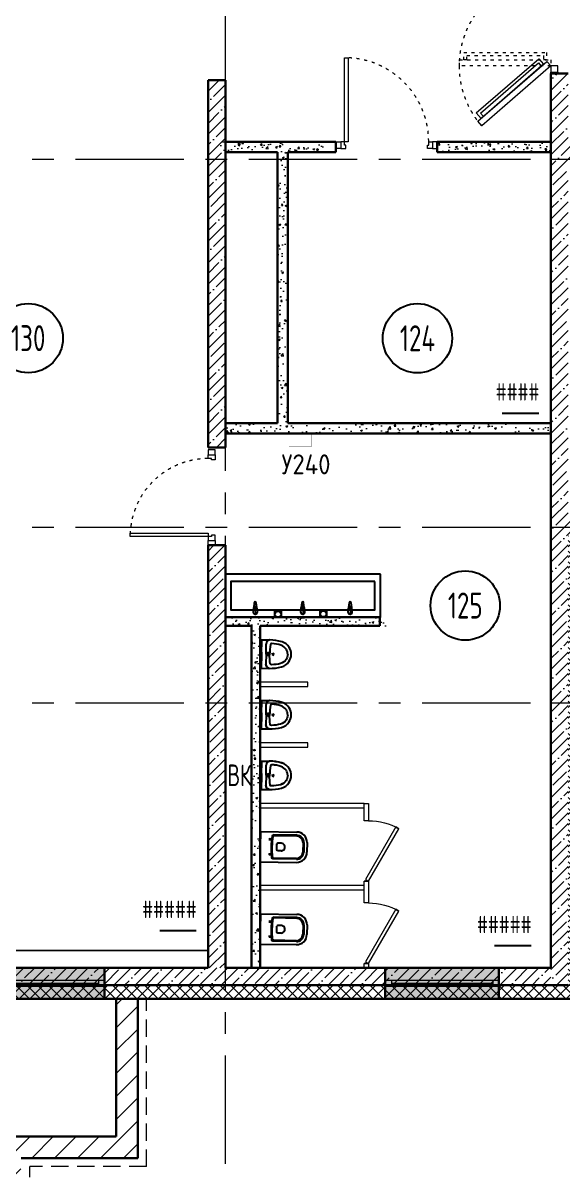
# Model space of a CAD drawing. Header units: millimetres. Extents: x -13407 to 8063098, y -2635 to 109271.
# Drawn here: x 14830 to 21059, y 4048 to 17360 of the extents above; entities that cross this region are included whole.
import ezdxf
from ezdxf.enums import TextEntityAlignment as Align

# ---------------------------------------------------------------- set-up
doc = ezdxf.new("R2010")
doc.units = ezdxf.units.MM
for name, pattern in [('ACAD_ISO03W100', [30, 12, -18]), ('ADSK_Штриховая_ш2 п1', [3, 2, -1]), ('CENTER', [2, 1.25, -0.25, 0.25, -0.25])]:
    doc.linetypes.add(name, pattern=pattern)
doc.layers.get('Defpoints').update_dxf_attribs({"color": 6})
for name, color, linetype, lineweight in [('АР_Двери', 5, 'Continuous', 18), ('АР_Маркер экспликации', 239, 'Continuous', 13), ('АР_МосжилНии_Стены', 202, 'Continuous', 30), ('АР_Навесной фасад', 5, 'Continuous', 5), ('АР_Номер помещения', 1, 'Continuous', 25), ('АР_Окна БЛОК', 250, 'Continuous', 13), ('АР_Оси', 193, 'Continuous', 9), ('АР_Перегородки газоблок', 165, 'Continuous', 30), ('АР_Перегородки газоблок_Штрих', 165, 'Continuous', 5), ('АР_Перегородки сантехнические', 216, 'Continuous', 9), ('АР_Подоконники', 163, 'Continuous', 9), ('АР_Помещения_площадь', 19, 'Continuous', 9), ('АР_Сущ Несущая стена', 202, 'Continuous', 30), ('АР_тонкая линия', 250, 'Continuous', 0), ('АР_Утеплитель', 250, 'Continuous', 9), ('АР_Штриховка монолит', 250, 'Continuous', 9), ('ТХ_ОСНОВНОЙ', 103, 'Continuous', 25)]:
    doc.layers.add(name, color=color, linetype=linetype, lineweight=lineweight)
for name, color, linetype in [('АР_Отверстия', 251, 'Continuous'), ('ТХ_дозаторы', 7, 'Continuous'), ('ТХ_обор_бытовое', 14, 'Continuous'), ('ТХ_сантехника', 253, 'Continuous')]:
    doc.layers.add(name, color=color, linetype=linetype)
doc.layers.get('АР_Маркер экспликации').off()
doc.styles.add('ICOCPEUR', font='isocpeur.ttf')
doc.styles.add('ISOCPEUR', font='isocpeur.ttf', dxfattribs={"width": 0.7})
doc.styles.add('ISOCPEUR_1', font='isocpeur.ttf', dxfattribs={"width": 0.9, "height": 250})
doc.styles.get("Standard").update_dxf_attribs({"font": 'arial.ttf'})
pattern_1 = [(50, (211803.85, -55205.68), (215.17805, -18.82564), [22.5, -247.5]), (355, (211803.85, -55205.68), (-41.6254, 225.65764), [18, -198]), (100.45144, (211821.79, -55207.25), (173.55265, 206.832), [19.12206, -210.34263]), (46.1842, (211803.85, -55145.68), (320.1724, -49.6558), [33.75, -371.25]), (96.63564, (211830.53, -55149.82), (280.3986, 292.2356), [28.6831, -315.51413]), (351.18416, (211803.85, -55145.68), (280.3986, 292.2356), [27, -297]), (21, (211833.85, -55160.68), (179.07212, -120.78567), [22.5, -247.5]), (326, (211833.85, -55160.68), (72.9946, 217.54501), [18, -198]), (71.45144, (211848.78, -55170.75), (252.06671, 96.75935), [19.12206, -210.34263]), (37.5, (211803.85, -55205.68), (3.647957, 99.868156), [0, -195.6, 0, -201, 0, -198.75]), (7.5, (211803.85, -55205.68), (78.92086, 118.323514), [0, -114.6, 0, -191.1, 0, -75.75]), (327.5, (211736.95, -55205.68), (160.14673, -6.76646), [0, -75, 0, -234, 0, -310.5]), (317.5, (211706.95, -55205.68), (174.95585, 30.03149), [0, -97.5, 0, -155.4, 0, -220.5])]
pattern_2 = [(45, (-951587.81, 109999.9), (-123.743687, 123.743687), []), (45, (-951464.07, 109999.9), (-123.743687, 123.743687), [218.75, -43.75, 0, -43.75])]

# ---------------------------------------------------------------- blocks, each defined once
blk = doc.blocks.new('*U326')
at = {"color": 253}
for p, q in [((0, 0), (0, -50)), ((700, 0), (700, -50))]:
    blk.add_line(p, q, dxfattribs=at)
blk.add_lwpolyline([(0, 0), (606, 350), (628, 312), (22, -38)], close=True, dxfattribs=at)
blk.add_arc((0, 0), 700, 0, 30, dxfattribs=at)
blk = doc.blocks.new('*U327')
at = {"color": 253}
for p, q in [((0, 0), (0, -50)), ((700, 0), (700, -50))]:
    blk.add_line(p, q, dxfattribs=at)
blk.add_lwpolyline([(0, 0), (606, 350), (628, 312), (22, -38)], close=True, dxfattribs=at)
blk.add_arc((0, 0), 700, 0, 30, dxfattribs=at)
blk = doc.blocks.new('*U371')
at = {"color": 253}
blk.add_lwpolyline([(100, 80), (100, 980), (140, 980), (140, 80)], close=True, dxfattribs=at)
for points in [[(0, 0), (0, 80), (55, 80), (55, 0), (0, 0)], [(55, 80), (55, 0), (115, 0), (115, 40), (100, 40), (100, 80), (55, 80)], [(1045, 80), (1045, 0), (985, 0), (985, 40), (1000, 40), (1000, 80), (1045, 80)], [(1100, 0), (1100, 80), (1045, 80), (1045, 0), (1100, 0)]]:
    blk.add_lwpolyline(points, dxfattribs=at)
at = {"color": 253, "linetype": 'ACAD_ISO03W100', "ltscale": 3}
blk.add_arc((100, 80), 900, 0, 90, dxfattribs=at)
blk = doc.blocks.new('*U407')
h = blk.add_hatch(color=253)
h.dxf.hatch_style = 1
h.paths.add_polyline_path([(-1600, -140), (0, -140), (0, 220), (-1600, 220)])
at = {"color": 253, "lineweight": 30}
for p, q in [((-1600, -140), (-1600, 220)), ((0, -140), (0, 220))]:
    blk.add_line(p, q, dxfattribs=at)
at = {"color": 253}
for p, q in [((0, 220), (-1600, 220)), ((-1600, 70), (0, 70)), ((-1600, 0), (0, 0)), ((-1530, 0), (-1530, 70)), ((-1530, 35), (-70, 35)), ((-70, 0), (-70, 70)), ((-1600, -140), (0, -140)), ((-1600, -140), (-1600, -140)), ((-1600, -140), (-1600, -140)), ((0, -140), (0, -140)), ((0, -140), (0, -140))]:
    blk.add_line(p, q, dxfattribs=at)
blk = doc.blocks.new('*U408')
h = blk.add_hatch(color=253)
h.dxf.hatch_style = 1
h.paths.add_polyline_path([(-1310, -140), (0, -140), (0, 220), (-1310, 220)])
at = {"color": 253, "lineweight": 30}
for p, q in [((-1310, -140), (-1310, 220)), ((0, -140), (0, 220))]:
    blk.add_line(p, q, dxfattribs=at)
at = {"color": 253}
for p, q in [((0, 220), (-1310, 220)), ((-1310, 70), (0, 70)), ((-1310, 0), (0, 0)), ((-1240, 0), (-1240, 70)), ((-1240, 35), (-70, 35)), ((-70, 0), (-70, 70)), ((-1310, -140), (0, -140)), ((-1310, -140), (-1310, -140)), ((-1310, -140), (-1310, -140)), ((0, -140), (0, -140)), ((0, -140), (0, -140))]:
    blk.add_line(p, q, dxfattribs=at)
blk = doc.blocks.new('*U550')
at = {"layer": 'Defpoints', "color": 253}
blk.add_line((-16195, 693), (-16617, 693), dxfattribs=at)
at = {"layer": 'АР_Номер помещения', "color": 253}
blk.add_circle((-18134, 7535), 400, dxfattribs=at)
at = {"layer": 'Defpoints', "color": 253, "style": 'ISOCPEUR', "width": 0.7}
blk.add_attdef('ПЛОЩАДЬ_ПОМЕЩЕНИЯ', text='', height=200, dxfattribs=at).set_placement((-16190, 939), align=Align.MIDDLE_RIGHT)
at = {"layer": 'Defpoints', "color": 253, "style": 'ISOCPEUR', "width": 0.7, "flags": 1}
blk.add_attdef('КАТЕГОРИЯ', (-499, -2092), '', height=250, dxfattribs=at)
at = {"layer": 'АР_Номер помещения', "color": 253, "style": 'ISOCPEUR', "width": 0.7}
blk.add_attdef('НОМЕР_ПОМЕЩЕНИЯ', text='', height=300, dxfattribs=at).set_placement((-18134, 7535), align=Align.MIDDLE_CENTER)
at = {"layer": 'АР_Помещения_площадь', "color": 253, "lineweight": 30, "width": 0.7, "flags": 104}
blk.add_attdef('ИМЯ_ПОМЕЩЕНИЯ', text='', height=100, dxfattribs=at).set_placement((158, 1217), align=Align.MIDDLE_CENTER)
blk = doc.blocks.new('*U551')
at = {"layer": 'Defpoints', "color": 253}
blk.add_line((-14477, 50), (-14900, 50), dxfattribs=at)
at = {"layer": 'АР_Номер помещения', "color": 253}
blk.add_circle((-15237, 3980), 400, dxfattribs=at)
at = {"layer": 'Defpoints', "color": 253, "style": 'ISOCPEUR', "width": 0.7}
blk.add_attdef('ПЛОЩАДЬ_ПОМЕЩЕНИЯ', text='', height=200, dxfattribs=at).set_placement((-14473, 297), align=Align.MIDDLE_RIGHT)
at = {"layer": 'Defpoints', "color": 253, "style": 'ISOCPEUR', "width": 0.7, "flags": 1}
blk.add_attdef('КАТЕГОРИЯ', (-499, -2092), '', height=250, dxfattribs=at)
at = {"layer": 'АР_Номер помещения', "color": 253, "style": 'ISOCPEUR', "width": 0.7}
blk.add_attdef('НОМЕР_ПОМЕЩЕНИЯ', text='', height=300, dxfattribs=at).set_placement((-15237, 3980), align=Align.MIDDLE_CENTER)
at = {"layer": 'АР_Помещения_площадь', "color": 253, "lineweight": 30, "width": 0.7, "flags": 104}
blk.add_attdef('ИМЯ_ПОМЕЩЕНИЯ', text='', height=100, dxfattribs=at).set_placement((158, 1217), align=Align.MIDDLE_CENTER)
blk = doc.blocks.new('*U552')
at = {"layer": 'Defpoints', "color": 253}
blk.add_line((-14057, 366), (-14479, 366), dxfattribs=at)
at = {"layer": 'АР_Номер помещения', "color": 253}
blk.add_circle((-15458, 1233), 400, dxfattribs=at)
at = {"layer": 'Defpoints', "color": 253, "style": 'ISOCPEUR', "width": 0.7}
blk.add_attdef('ПЛОЩАДЬ_ПОМЕЩЕНИЯ', text='', height=200, dxfattribs=at).set_placement((-14052, 613), align=Align.MIDDLE_RIGHT)
at = {"layer": 'Defpoints', "color": 253, "style": 'ISOCPEUR', "width": 0.7, "flags": 1}
blk.add_attdef('КАТЕГОРИЯ', (-499, -2092), '', height=250, dxfattribs=at)
at = {"layer": 'АР_Номер помещения', "color": 253, "style": 'ISOCPEUR', "width": 0.7}
blk.add_attdef('НОМЕР_ПОМЕЩЕНИЯ', text='', height=300, dxfattribs=at).set_placement((-15458, 1233), align=Align.MIDDLE_CENTER)
at = {"layer": 'АР_Помещения_площадь', "color": 253, "lineweight": 30, "width": 0.7, "flags": 104}
blk.add_attdef('ИМЯ_ПОМЕЩЕНИЯ', text='', height=100, dxfattribs=at).set_placement((158, 1217), align=Align.MIDDLE_CENTER)
blk = doc.blocks.new('*U440')
at = {"color": 253}
for points in [[(-55, -80), (-55, 0), (-115, 0), (-115, -40), (-100, -40), (-100, -80), (-55, -80)], [(0, 0), (0, -80), (-55, -80), (-55, 0), (0, 0)], [(-1170, 0), (-1170, -80), (-1115, -80), (-1115, 0), (-1170, 0)], [(-1115, -80), (-1115, 0), (-1055, 0), (-1055, -40), (-1070, -40), (-1070, -80), (-1115, -80)]]:
    blk.add_lwpolyline(points, dxfattribs=at)
blk.add_lwpolyline([(-100, -80), (-100, -1050), (-140, -1050), (-140, -80)], close=True, dxfattribs=at)
at = {"color": 253, "linetype": 'ACAD_ISO03W100', "ltscale": 3}
blk.add_arc((-100, -80), 970, 180, 270, dxfattribs=at)
blk = doc.blocks.new('Из_буфера31843')
at = {"color": 253}
for p, q in [((366, 166), (359, 113)), ((395, 113), (388, 166)), ((916, 166), (909, 113)), ((945, 113), (938, 166)), ((1466, 166), (1459, 113)), ((1495, 113), (1488, 166)), ((356, 104), (352, 62)), ((363, 87), (363, 101)), ((390, 87), (363, 87)), ((390, 101), (390, 87)), ((402, 62), (398, 104)), ((906, 104), (902, 62)), ((913, 87), (913, 101)), ((940, 87), (913, 87)), ((940, 101), (940, 87)), ((952, 62), (948, 104)), ((1456, 104), (1452, 62)), ((1463, 87), (1463, 101)), ((1490, 87), (1463, 87)), ((1490, 101), (1490, 87)), ((1502, 62), (1498, 104))]:
    blk.add_line(p, q, dxfattribs=at)
at = {"color": 253, "lineweight": 13, "ltscale": 500}
for p, q in [((377, 85), (377, 23)), ((927, 85), (927, 23)), ((1477, 85), (1477, 23))]:
    blk.add_line(p, q, dxfattribs=at)
at = {"color": 253}
for points in [[(1827, 500), (27, 500), (27, 0), (1827, 0)], [(1762, 415), (92, 415), (92, 85), (1762, 85)]]:
    blk.add_lwpolyline(points, close=True, dxfattribs=at)
for centre, major_axis, start_param, end_param in [((377, 165), (-7.91, 7.91), 4.051589, 6.943986), ((927, 165), (-7.91, 7.91), 4.051589, 6.943986), ((1477, 165), (-7.91, 7.91), 4.051589, 6.943986), ((377, 62), (-17.7, -17.7), -0.785398, 2.356194), ((377, 102), (-14.9, -14.9), -1.35736, -0.875625), ((377, 102), (-14.9, 14.9), 4.498953, 6.496621), ((377, 101), (-9.62, 9.62), 3.926991, 7.068583), ((377, 102), (-14.9, 14.9), 4.017217, 4.498953), ((927, 62), (-17.7, -17.7), -0.785398, 2.356194), ((927, 102), (-14.9, -14.9), -1.35736, -0.875625), ((927, 102), (-14.9, 14.9), 4.498953, 6.496621), ((927, 101), (-9.62, 9.62), 3.926991, 7.068583), ((927, 102), (-14.9, 14.9), 4.017217, 4.498953), ((1477, 62), (-17.7, -17.7), -0.785398, 2.356194), ((1477, 102), (-14.9, -14.9), -1.35736, -0.875625), ((1477, 102), (-14.9, 14.9), 4.498953, 6.496621), ((1477, 101), (-9.62, 9.62), 3.926991, 7.068583), ((1477, 102), (-14.9, 14.9), 4.017217, 4.498953)]:
    blk.add_ellipse(centre, major_axis=major_axis, ratio=1, start_param=start_param, end_param=end_param, dxfattribs=at)
blk = doc.blocks.new('Писуар')
at = {"color": 253}
for points in [[(0, 53), (116, 53, 0.328868), (164, 90, 0.066999), (145, 234, 0.172209), (82, 318, 0.143285), (0, 342, 0.143285), (-82, 318, 0.172209), (-145, 234, 0.066999), (-164, 90)], [(-58, 286, 0.137396), (-106, 222)], [(58, 286, -0.137396), (106, 222)], [(-164, 90, 0.328868), (-116, 53, 8)], [(0, 93, 0.419996), (-16, 77, 0.151492), (-11, 66), (0, 66)], [(0, 93, -0.419996), (16, 77, -0.151492), (11, 66), (0, 66)]]:
    blk.add_lwpolyline(points, format="xyb", dxfattribs=at)
for points in [[(0, 0), (-164, 0), (-164, 90)], [(0, 53), (-116, 53)], [(0, 0), (164, 0), (164, 90)]]:
    blk.add_lwpolyline(points, dxfattribs=at)
blk.add_lwpolyline([(-21, 0), (21, 0), (21, -16), (-21, -16)], close=True, dxfattribs=at)
for centre, radius, start, end in [((0, 187), 115, 90, 120.5102), ((282, 110), 404, 163.8712, 178.9693), ((3, 912), 819, 262.0158, 269.8149)]:
    blk.add_arc(centre, radius, start, end, dxfattribs=at)
at = {"color": 253, "extrusion": (0, 0, -1)}
for centre, radius, start, end in [((0, 187), 115, 90, 120.5102), ((282, 110), 404, 163.8712, 178.9693), ((3, 912), 819, 262.0158, 269.8149)]:
    blk.add_arc(centre, radius, start, end, dxfattribs=at)
at = {"color": 253}
for points in [[(-11, 132), (-11, 138), (-5, 138), (0, 138)], [(11, 132), (11, 138), (5, 138), (0, 138)], [(0, 122), (-5, 122), (-11, 127), (-11, 132)], [(0, 122), (5, 122), (11, 127), (11, 132)], [(164, 90), (159, 69), (138, 53), (116, 53)]]:
    blk.add_open_spline(points, degree=3, dxfattribs=at)
for points, start_tangent, end_tangent in [([(-122, 117), (-111, 101)], (0.014037, -0.999901), (0.974129, -0.225992)), ([(122, 117), (111, 101)], (-0.014037, -0.999901), (-0.974129, -0.225992))]:
    blk.add_spline(points, degree=3, dxfattribs=dict(at, start_tangent=start_tangent, end_tangent=end_tangent))
blk = doc.blocks.new('дв.1700')
at = {"layer": 'АР_Двери', "color": 253}
for points in [[(-87, 0), (-87, -80), (-70, -80), (-70, 0), (-87, 0)], [(-70, -80), (-70, 0), (0, 0), (0, -30), (0, -30), (0, -80), (-70, -80)], [(1596, -80), (1596, 0), (1526, 0), (1526, -30), (1526, -30), (1526, -80), (1596, -80)], [(1613, 0), (1613, -80), (1596, -80), (1596, 0), (1613, 0)]]:
    blk.add_lwpolyline(points, dxfattribs=at)
for points in [[(0, -80), (-692, -876), (-639, -922), (53, -126)], [(1997, -150), (1526, -150), (1526, -80), (1997, -80)], [(20, -164), (-606, -884), (-542, -940), (84, -219)], [(-3, -190), (-583, -858), (-546, -890), (35, -223)], [(1947, -235), (1576, -235), (1576, -150), (1947, -150)], [(1912, -200), (1611, -200), (1611, -150), (1912, -150)]]:
    blk.add_lwpolyline(points, close=True, dxfattribs=at)
at = {"layer": 'АР_Двери', "color": 253, "linetype": 'ACAD_ISO03W100', "ltscale": 3}
for points in [[(0, -80), (0, -1135), (70, -1135), (70, -80)], [(1456, -551), (1456, -80), (1526, -80), (1526, -551)]]:
    blk.add_lwpolyline(points, close=True, dxfattribs=at)
for points in [[(70, -1050), (70, -1085), (155, -1085), (155, -130), (70, -130), (70, -165)], [(1456, -466), (1456, -501), (1371, -501), (1371, -130), (1456, -130), (1456, -165)], [(70, -1050), (120, -1050), (120, -165), (70, -165)], [(1456, -466), (1406, -466), (1406, -165), (1456, -165)]]:
    blk.add_lwpolyline(points, dxfattribs=at)
for centre, radius, start, end in [((0, -80), 1055, 229, 0), ((1526, -80), 471, 180, 351.4758)]:
    blk.add_arc(centre, radius, start, end, dxfattribs=at)
blk = doc.blocks.new('унитаз поликлиники')
at = {"color": 253}
for p, q in [((0, 175), (0, -175)), ((0, 175), (420, 175)), ((420, 139), (150, 139)), ((126, 87), (100, 87)), ((112, 73), (112, 100)), ((420, 129), (157, 129)), ((192, -34), (192, 34)), ((242, 44), (202, 44)), ((494, 57), (494, -57)), ((504, 55), (504, -55)), ((540, 55), (540, -55)), ((126, -87), (99, -86)), ((112, -73), (112, -100)), ((420, -129), (155, -129)), ((242, -44), (202, -44)), ((0, -175), (420, -175)), ((420, -139), (148, -139))]:
    blk.add_line(p, q, dxfattribs=at)
for centre, radius, start, end in [((420, 55), 120, 0, 90), ((420, 55), 83.5, 359.8619, 90.3335), ((242, 0), 43.7, 270, 90), ((420, 55), 74, 0, 90), ((420, -55), 120, 270, 0), ((420, -55), 84, 270, 0), ((420, -55), 74, 270, 358.4018)]:
    blk.add_arc(centre, radius, start, end, dxfattribs=at)
at = {"color": 253, "extrusion": (0, 0, -1)}
for centre, major_axis, ratio, start_param, end_param in [((150, 127), (-5.6, -10.5), 0.821373, 1.269211, 2.570669), ((112, 87), (3.55, 3.55), 1, 5.504025, 11.78721), ((1158, 0), (-731, -726), 0.993775, 0.659849, 0.910919), ((984, 0), (-23, -941), 0.89728, 1.422258, 1.677847), ((154, 120), (-5.61, -7.72), 0.798093, 1.232924, 2.686723), ((148, -127), (5.4, -10.4), 0.836443, 0.56114, 1.877577), ((155, -117), (5.3, -10.4), 0.842984, 0.549902, 1.8819), ((202, -33), (4.12, -9.49), 0.964797, 0.42926, 1.943413)]:
    blk.add_ellipse(centre, major_axis=major_axis, ratio=ratio, start_param=start_param, end_param=end_param, dxfattribs=at)
at = {"color": 253}
for centre, major_axis, ratio, start_param, end_param in [((202, 33), (4.12, 9.49), 0.964797, 0.42926, 1.943413), ((112, -87), (3.54, -3.55), 1, 5.504025, 11.78721)]:
    blk.add_ellipse(centre, major_axis=major_axis, ratio=ratio, start_param=start_param, end_param=end_param, dxfattribs=at)
blk = doc.blocks.new('У240')
at = {"layer": 'ТХ_обор_бытовое', "color": 253, "lineweight": 0, "ltscale": 100, "transparency": 33554687, "const_width": 2}
blk.add_lwpolyline([(259065, 2932), (259065, 3192), (259215, 3192), (259215, 2932)], close=True, dxfattribs=at)
blk = doc.blocks.new('A$C500e89c7')
at = {"color": 253, "ltscale": 100}
blk.add_circle((-37, 37), 35.3, dxfattribs=at)
at = {"layer": 'ТХ_дозаторы', "color": 253, "ltscale": 100}
blk.add_lwpolyline([(-73, 75), (0, 75), (0, 0), (-73, 0)], close=True, dxfattribs=at)

msp = doc.modelspace()

# ---------------------------------------------------------------- hatches: boundary and pattern name
at = {"layer": 'АР_Перегородки газоблок_Штрих', "ltscale": 100}
h = msp.add_hatch(dxfattribs=at)
h.set_pattern_fill('AR-CONC', color=253, scale=30)
h.set_pattern_definition([(50, (211703.85, -55205.68), (215.17805, -18.82564), [22.5, -247.5]), (355, (211703.85, -55205.68), (-41.6254, 225.65764), [18, -198]), (100.45144, (211721.79, -55207.25), (173.55265, 206.832), [19.12206, -210.34263]), (46.1842, (211703.85, -55145.68), (320.1724, -49.6558), [33.75, -371.25]), (96.63564, (211730.53, -55149.82), (280.3986, 292.2356), [28.6831, -315.51413]), (351.18416, (211703.85, -55145.68), (280.3986, 292.2356), [27, -297]), (21, (211733.85, -55160.68), (179.07212, -120.78567), [22.5, -247.5]), (326, (211733.85, -55160.68), (72.9946, 217.54501), [18, -198]), (71.45144, (211748.78, -55170.75), (252.06671, 96.75935), [19.12206, -210.34263]), (37.5, (211703.85, -55205.68), (3.647957, 99.868156), [0, -195.6, 0, -201, 0, -198.75]), (7.5, (211703.85, -55205.68), (78.92086, 118.323514), [0, -114.6, 0, -191.1, 0, -75.75]), (327.5, (211636.95, -55205.68), (160.14673, -6.76646), [0, -75, 0, -234, 0, -310.5]), (317.5, (211606.95, -55205.68), (174.95585, 30.03149), [0, -97.5, 0, -155.4, 0, -220.5])])
h.paths.add_polyline_path([(18340.4, 15990), (17065, 15990), (17065, 15870), (18340.4, 15870)])
h = msp.add_hatch(dxfattribs=at)
h.set_pattern_fill('AR-CONC', color=253, scale=30)
h.set_pattern_definition(pattern_1)
h.paths.add_polyline_path([(20920, 15990), (19607.4, 15990), (19607.4, 15870), (20920, 15870)])
h = msp.add_hatch(dxfattribs=at)
h.set_pattern_fill('AR-CONC', color=253, scale=30)
h.set_pattern_definition([(50, (211603.85, -55205.68), (215.17805, -18.82564), [22.5, -247.5]), (355, (211603.85, -55205.68), (-41.6254, 225.65764), [18, -198]), (100.45144, (211621.79, -55207.25), (173.55265, 206.832), [19.12206, -210.34263]), (46.1842, (211603.85, -55145.68), (320.1724, -49.6558), [33.75, -371.25]), (96.63564, (211630.53, -55149.82), (280.3986, 292.2356), [28.6831, -315.51413]), (351.18416, (211603.85, -55145.68), (280.3986, 292.2356), [27, -297]), (21, (211633.85, -55160.68), (179.07212, -120.78567), [22.5, -247.5]), (326, (211633.85, -55160.68), (72.9946, 217.54501), [18, -198]), (71.45144, (211648.78, -55170.75), (252.06671, 96.75935), [19.12206, -210.34263]), (37.5, (211603.85, -55205.68), (3.647957, 99.868156), [0, -195.6, 0, -201, 0, -198.75]), (7.5, (211603.85, -55205.68), (78.92086, 118.323514), [0, -114.6, 0, -191.1, 0, -75.75]), (327.5, (211536.95, -55205.68), (160.14673, -6.76646), [0, -75, 0, -234, 0, -310.5]), (317.5, (211506.95, -55205.68), (174.95585, 30.03149), [0, -97.5, 0, -155.4, 0, -220.5])])
h.paths.add_polyline_path([(17884.9, 15144.9), (17884.9, 15870), (17764.9, 15870), (17764.9, 12751.1), (17884.9, 12751.1), (17884.9, 14636.6)])
h = msp.add_hatch(dxfattribs=at)
h.set_pattern_fill('AR-CONC', color=253, scale=30)
h.set_pattern_definition([(50, (211803.85, -55215.68), (215.17805, -18.82564), [22.5, -247.5]), (355, (211803.85, -55215.68), (-41.6254, 225.65764), [18, -198]), (100.45144, (211821.79, -55217.25), (173.55265, 206.832), [19.12206, -210.34263]), (46.1842, (211803.85, -55155.68), (320.1724, -49.6558), [33.75, -371.25]), (96.63564, (211830.53, -55159.82), (280.3986, 292.2356), [28.6831, -315.51413]), (351.18416, (211803.85, -55155.68), (280.3986, 292.2356), [27, -297]), (21, (211833.85, -55170.68), (179.07212, -120.78567), [22.5, -247.5]), (326, (211833.85, -55170.68), (72.9946, 217.54501), [18, -198]), (71.45144, (211848.78, -55180.75), (252.06671, 96.75935), [19.12206, -210.34263]), (37.5, (211803.85, -55215.68), (3.647957, 99.868156), [0, -195.6, 0, -201, 0, -198.75]), (7.5, (211803.85, -55215.68), (78.92086, 118.323514), [0, -114.6, 0, -191.1, 0, -75.75]), (327.5, (211736.95, -55215.68), (160.14673, -6.76646), [0, -75, 0, -234, 0, -310.5]), (317.5, (211706.95, -55215.68), (174.95585, 30.03149), [0, -97.5, 0, -155.4, 0, -220.5])])
h.paths.add_polyline_path([(20920, 12741.1), (17165, 12741.1), (17165, 12621.1), (20920, 12621.1)])
h = msp.add_hatch(dxfattribs=at)
h.set_pattern_fill('AR-CONC', color=253, scale=30)
h.set_pattern_definition(pattern_1)
h.paths.add_polyline_path([(19017.8, 10500), (17224.5, 10500), (17224.5, 10400), (17465.7, 10400), (17465.7, 6431.8), (17565.7, 6431.8), (17565.7, 10400), (19017.8, 10400)])
at = {"layer": 'АР_Утеплитель', "ltscale": 100}
h = msp.add_hatch(dxfattribs=at)
h.set_pattern_fill('ANSI37', color=253, scale=700)
h.set_pattern_definition([(45, (-945096.63, 49153.53), (-61.871843, 61.871843), []), (135, (-945096.63, 49153.53), (-61.871843, -61.871843), [])])
h.paths.add_polyline_path([(29593.5, 11440), (29593.5, 11290), (21270, 11290), (21270, 6100), (13150, 6100), (13150, -250), (-250, -250), (-250, 9760), (6100, 9760), (6100, 26690), (-900.2, 26690), (-900.2, 28560), (-750.2, 28560), (-750.2, 26840), (6250, 26840), (6250, 9610), (-100, 9610), (-100, -100), (13000, -100), (13000, 6250), (21120, 6250), (21120, 11440)])
at = {"layer": 'АР_Штриховка монолит', "ltscale": 100}
h = msp.add_hatch(dxfattribs=at)
h.set_pattern_fill('ANSI35', color=253, scale=700)
h.set_pattern_definition(pattern_2)
h.paths.add_polyline_path([(21120, 11440), (32135, 11440), (32135, 11640), (21120, 11640), (21120, 15790), (21620, 15790), (21620, 15990), (21120, 15990), (21120, 16777.5), (20920, 16777.5), (20920, 6450), (20920, 6250), (21120, 6250)])
h = msp.add_hatch(dxfattribs=at)
h.set_pattern_fill('ANSI35', color=253, scale=700)
h.set_pattern_definition([(45, (-957237.81, 111021.02), (-123.743687, 123.743687), []), (45, (-957114.07, 111021.02), (-123.743687, 123.743687), [218.75, -43.75, 0, -43.75])])
h.paths.add_polyline_path([(17165, 16702.5), (16965, 16702.5), (16965, 12461.1), (17165, 12461.1)])
h = msp.add_hatch(dxfattribs=at)
h.set_pattern_fill('ANSI35', color=253, scale=700)
h.set_pattern_definition(pattern_2)
h.paths.add_polyline_path([(17165, 6450), (17165, 11331.1), (16965, 11331.1), (16965, 6450)])
h = msp.add_hatch(dxfattribs=at)
h.set_pattern_fill('ANSI35', color=253, scale=700)
h.set_pattern_definition([(45, (-956447.81, 109999.9), (-123.743687, 123.743687), []), (45, (-956324.07, 109999.9), (-123.743687, 123.743687), [218.75, -43.75, 0, -43.75])])
h.paths.add_polyline_path([(12250, 6250), (12800, 6250), (12800, -100), (13000, -100), (13000, 6250), (20920, 6250), (20920, 6450), (13025, 6450), (13025, 7050), (12825, 7050), (12825, 6550), (12250, 6550)])
h = msp.add_hatch(dxfattribs=at)
h.set_pattern_fill('ANSI31', color=253, scale=1500)
h.set_pattern_definition([(45, (298777.14, -65096.67), (-132.58252, 132.58252), [])])
h.paths.add_polyline_path([(16153.4, 6090), (15903.4, 6090), (15903.4, 4505.2), (14553.4, 4505.8), (14553.4, 607.2), (14803.4, 605.2), (14803.4, 4255.2), (16153.4, 4255.2)])

# ---------------------------------------------------------------- linework, layer by layer
at = {"layer": 'АР_МосжилНии_Стены', "color": 253, "ltscale": 100}
for p, q in [((15903.4, 4505.2), (15903.4, 6090)), ((16153.4, 4255.2), (16153.4, 6090)), ((15903.4, 4505.2), (14558.4, 4505.2)), ((16153.4, 4255.2), (14808.4, 4255.2))]:
    msp.add_line(p, q, dxfattribs=at)
at = {"layer": 'АР_Навесной фасад', "color": 253, "ltscale": 100}
for p, q in [((13150, 6100), (21270, 6100)), ((13160, 6090), (21280, 6090))]:
    msp.add_line(p, q, dxfattribs=at)
at = {"layer": 'АР_Оси', "color": 253, "linetype": 'CENTER', "ltscale": 1000}
for p, q in [((17165, -1811.3), (17165, 32496.2)), ((-12563.8, 15790), (71033.4, 15790)), ((-12563.8, 11540), (71033.4, 11540)), ((-12563.8, 9510), (71033.4, 9510)), ((-12563.8, 6250), (71033.4, 6250))]:
    msp.add_line(p, q, dxfattribs=at)
at = {"layer": 'АР_Перегородки газоблок', "color": 253, "ltscale": 100}
for points in [[(18440.4, 15990), (17165, 15990)], [(18440.4, 15990), (18440.4, 15870)], [(20920, 15990), (19607.4, 15990)], [(19607.4, 15990), (19607.4, 15870)], [(17764.9, 15870), (17165, 15870)], [(17765, 12741.1), (17764.9, 15870)], [(18440.4, 15870), (17884.9, 15870)], [(17884.9, 15870), (17884.9, 12741.1)], [(19607.4, 15870), (20920, 15870)], [(17165, 12741.1), (17765, 12741.1)], [(17884.9, 12741.1), (20920, 12741.1)], [(17165, 12621.1), (20920, 12621.1)], [(17165, 10500), (18947.8, 10500)], [(17465.7, 10400), (17165, 10400)], [(17465.7, 10400), (17465.7, 6450)], [(18947.8, 10400), (17565.7, 10400)], [(17565.7, 10400), (17565.7, 6450)], [(18947.8, 10500), (18947.8, 10400)]]:
    msp.add_lwpolyline(points, dxfattribs=at)
at = {"layer": 'АР_Перегородки сантехнические', "color": 253, "lineweight": 0}
for points in [[(17565.6, 9750.1), (17565.6, 9700.1), (18115.9, 9700), (18115.9, 9750)], [(17565.7, 9050), (17565.7, 9000), (18116, 8999.9), (18116, 9049.9)], [(17565.8, 8350), (17565.8, 8300), (18767.8, 8300.1), (18767.8, 8350.1)], [(18817.8, 8150.3), (18767.8, 8150.3), (18767.8, 8350.1), (18817.8, 8350.1)], [(17565.9, 7400), (17565.9, 7350), (18767.8, 7350.1), (18767.8, 7400.1)], [(18817.8, 7200), (18767.8, 7200), (18767.8, 7450.3), (18817.8, 7450.3)], [(18817.8, 6450), (18767.8, 6450), (18767.8, 6500), (18817.8, 6500)]]:
    msp.add_lwpolyline(points, close=True, dxfattribs=at)
at = {"layer": 'АР_Подоконники', "color": 253, "ltscale": 100}
for p, q in [((13025, 6650), (16965, 6650)), ((16965, 6650), (13025, 6650))]:
    msp.add_line(p, q, dxfattribs=at)
at = {"layer": 'АР_Сущ Несущая стена', "color": 253, "ltscale": 100}
for p, q in [((20920, 16777.5), (20920, 6450)), ((20920, 16777.5), (21120, 16777.5)), ((16965, 16702.5), (16965, 12461.1)), ((16965, 16702.5), (17165, 16702.5)), ((17165, 16702.5), (17165, 12461.1)), ((16965, 12461.1), (17165, 12461.1)), ((16965, 11331.1), (16965, 6450)), ((16965, 11331.1), (17165, 11331.1)), ((17165, 11331.1), (17165, 6450)), ((13025, 6450), (16965, 6450)), ((17165, 6450), (20920, 6450)), ((13000, 6250), (21120, 6250))]:
    msp.add_line(p, q, dxfattribs=at)
at = {"layer": 'АР_тонкая линия', "color": 253, "linetype": 'ADSK_Штриховая_ш2 п1', "ltscale": 100}
for p, q in [((16253.4, 4155.2), (16253.4, 6090)), ((14908.4, 2832.3), (14908.4, 4155.2)), ((16253.4, 4155.2), (14908.4, 4155.2))]:
    msp.add_line(p, q, dxfattribs=at)

# ---------------------------------------------------------------- block references
at = {"layer": 'АР_Двери', "color": 253, "xscale": -1, "rotation": 270}
msp.add_blockref('дв.1700', (21000, 16864.5), dxfattribs=at)
at = {"layer": 'АР_Двери', "color": 253}
for name, p, rotation in [('*U440', (18440.4, 15910), 180), ('*U371', (17045, 11331.1), 90.00000000000001)]:
    msp.add_blockref(name, p, dxfattribs=dict(at, rotation=rotation))
at = {"layer": 'АР_Двери', "color": 253, "lineweight": 30, "xscale": -1, "rotation": 270}
for name, p in [('*U327', (18817.8, 7450.3)), ('*U326', (18817.8, 6500))]:
    msp.add_blockref(name, p, dxfattribs=at)
at = {"layer": 'АР_Маркер экспликации', "color": 253}
ref = msp.add_blockref('*U550', (33023.5, 6186.5), dxfattribs=at)
ref.add_attrib('НОМЕР_ПОМЕЩЕНИЯ', '130', dxfattribs={"layer": 'АР_Номер помещения', "color": 253, "height": 300, "style": 'ISOCPEUR', "width": 0.7}).set_placement((14889.6, 13721.9), align=Align.MIDDLE_CENTER)
ref.add_attrib('ПЛОЩАДЬ_ПОМЕЩЕНИЯ', '#####', dxfattribs={"layer": 'Defpoints', "color": 253, "height": 200, "style": 'ISOCPEUR', "width": 0.7}).set_placement((16833.5, 7125.5), align=Align.MIDDLE_RIGHT)
ref = msp.add_blockref('*U552', (34838.8, 12487.6), dxfattribs=at)
ref.add_attrib('НОМЕР_ПОМЕЩЕНИЯ', '124', dxfattribs={"layer": 'АР_Номер помещения', "color": 253, "height": 300, "style": 'ISOCPEUR', "width": 0.7}).set_placement((19381.2, 13720.3), align=Align.MIDDLE_CENTER)
ref.add_attrib('ПЛОЩАДЬ_ПОМЕЩЕНИЯ', '####', dxfattribs={"layer": 'Defpoints', "color": 253, "height": 200, "style": 'ISOCPEUR', "width": 0.7}).set_placement((20786.9, 13100.3), align=Align.MIDDLE_RIGHT)
ref = msp.add_blockref('*U551', (35169.4, 6654.1), dxfattribs=at)
ref.add_attrib('НОМЕР_ПОМЕЩЕНИЯ', '125', dxfattribs={"layer": 'АР_Номер помещения', "color": 253, "height": 300, "style": 'ISOCPEUR', "width": 0.7}).set_placement((19932.4, 10634.2), align=Align.MIDDLE_CENTER)
ref.add_attrib('ПЛОЩАДЬ_ПОМЕЩЕНИЯ', '#####', dxfattribs={"layer": 'Defpoints', "color": 253, "height": 200, "style": 'ISOCPEUR', "width": 0.7}).set_placement((20696.9, 6950.8), align=Align.MIDDLE_RIGHT)
at = {"layer": 'АР_Окна БЛОК', "color": 253, "xscale": -1, "rotation": 180}
for name, p in [('*U407', (15770, 6310)), ('*U408', (20320, 6310))]:
    msp.add_blockref(name, p, dxfattribs=at)
at = {"layer": 'ТХ_дозаторы', "color": 253, "ltscale": 100}
for p in [(17808.4, 10496.6), (18331.5, 10500.9)]:
    msp.add_blockref('A$C500e89c7', p, dxfattribs=at)
at = {"layer": 'ТХ_ОСНОВНОЙ', "color": 253, "rotation": 90}
msp.add_blockref('У240', (21090.9, -246593.8), dxfattribs=at)
at = {"layer": 'ТХ_сантехника', "color": 253, "xscale": 0.9954344748001746, "yscale": 0.9954344748001746, "zscale": 0.9954344748001746}
msp.add_blockref('Из_буфера31843', (17133.8, 10500), dxfattribs=at)
at = {"layer": 'ТХ_сантехника', "color": 253, "ltscale": 100, "rotation": 269.1248415622985}
for p in [(17581.7, 10074.6), (17581.7, 10074.6), (17581.7, 10074.6), (17581.7, 10074.6), (17581.6, 9374.7), (17581.6, 9374.7), (17581.6, 9374.7), (17581.6, 9374.6), (17581.5, 8674.8), (17581.5, 8674.8), (17581.5, 8674.8), (17581.5, 8674.7)]:
    msp.add_blockref('Писуар', p, dxfattribs=at)
at = {"layer": 'ТХ_сантехника', "color": 253, "rotation": 359.1248415622985}
for p in [(17566, 7850), (17566, 7849.9), (17565.8, 6900), (17565.8, 6900)]:
    msp.add_blockref('унитаз поликлиники', p, dxfattribs=at)

# ---------------------------------------------------------------- texts
at = {"layer": 'Defpoints', "color": 253, "style": 'ISOCPEUR_1', "width": 0.9}
msp.add_text('У240', height=230, dxfattribs=at).set_placement((17812.5, 12150))
at = {"layer": 'АР_Отверстия', "color": 253, "ltscale": 100, "insert": (17327.2, 8673.6), "char_height": 250, "attachment_point": 5, "line_spacing_factor": 0.7, "style": 'ICOCPEUR'}
msp.add_mtext('\\A1;{\\W0.7;ВК}', dxfattribs=at)

doc.saveas('drawing.dxf')
